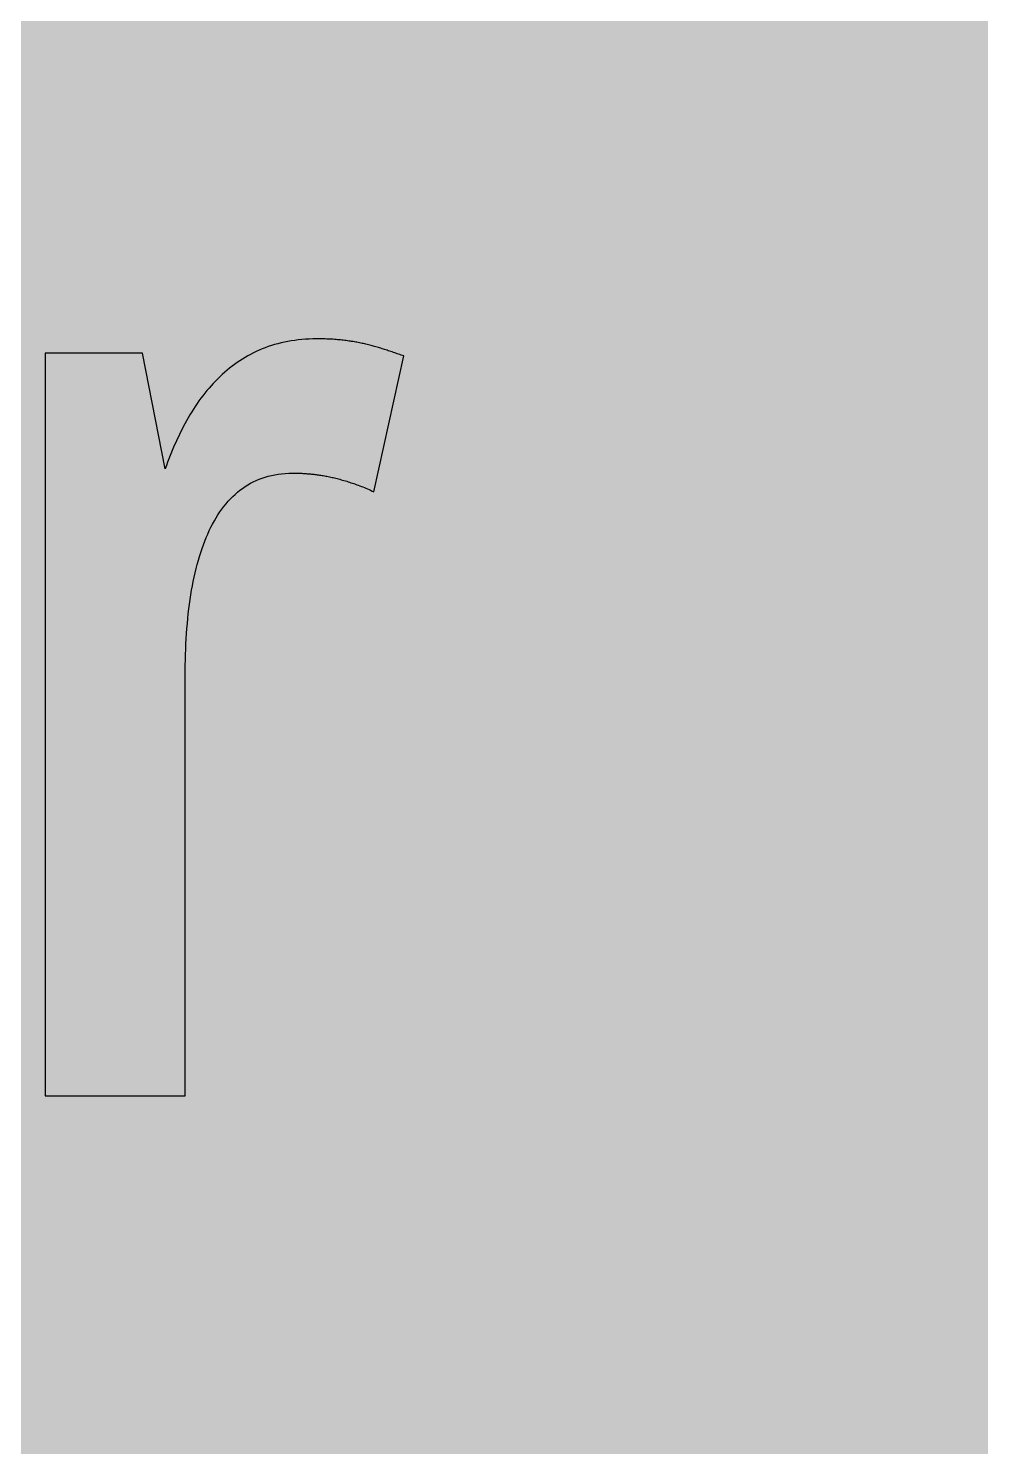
# Model space of a CAD drawing. Header units: millimetres. Extents: x 0 to 212, y 0 to 116.
# Drawn here: x 79.64 to 105.5, y 58.26 to 96.78 of the extents above; entities that cross this region are included whole.
import ezdxf

# ---------------------------------------------------------------- set-up
doc = ezdxf.new("R2010")
doc.units = ezdxf.units.MM

msp = doc.modelspace()

# ---------------------------------------------------------------- hatches: boundary and pattern name
for color, points in [(254, [(14.1633, 0.0536), (13.9878, 0.0533), (13.8125, 0.0559), (13.6373, 0.061), (13.462, 0.0686), (13.2893, 0.0787), (13.114, 0.0914), (12.9413, 0.1041), (12.7686, 0.1219), (12.5959, 0.1397), (12.4231, 0.16), (12.2504, 0.1829), (12.0777, 0.2057), (11.9075, 0.2337), (11.7373, 0.2616), (11.5672, 0.2921), (11.397, 0.3251), (11.2268, 0.3607), (11.0592, 0.3988), (10.8915, 0.4369), (10.7239, 0.4775), (10.5562, 0.5207), (10.3886, 0.5664), (10.2235, 0.6121), (10.0584, 0.6629), (9.8933, 0.7137), (9.7307, 0.7671), (9.5682, 0.8204), (9.4056, 0.8788), (9.2431, 0.9373), (9.083, 0.9982), (8.923, 1.0617), (8.763, 1.1252), (8.6055, 1.1938), (8.4455, 1.2624), (8.2906, 1.331), (8.1331, 1.4046), (7.9781, 1.4783), (7.8232, 1.5545), (7.6708, 1.6332), (7.5184, 1.7145), (7.366, 1.7958), (7.2161, 1.8796), (7.0663, 1.966), (6.919, 2.0523), (6.7716, 2.1438), (6.6243, 2.2352), (6.4795, 2.3266), (6.3348, 2.4232), (6.19, 2.5197), (6.0477, 2.6187), (5.908, 2.7178), (5.7683, 2.8194), (5.6286, 2.9235), (5.4915, 3.0302), (5.3543, 3.1369), (5.2197, 3.2461), (5.0851, 3.3579), (4.953, 3.4722), (4.8209, 3.5865), (4.6914, 3.7033), (4.5644, 3.8202), (4.4348, 3.9395), (4.3104, 4.0615), (4.1859, 4.1859), (4.0615, 4.3104), (3.9395, 4.4348), (3.8202, 4.5618), (3.7033, 4.6914), (3.5865, 4.8209), (3.4722, 4.953), (3.3579, 5.0851), (3.2487, 5.2197), (3.1369, 5.3543), (3.0302, 5.4915), (2.9235, 5.6286), (2.8194, 5.7683), (2.7178, 5.908), (2.6187, 6.0477), (2.5197, 6.19), (2.4232, 6.3348), (2.3266, 6.477), (2.2352, 6.6243), (2.1438, 6.7691), (2.0523, 6.919), (1.966, 7.0663), (1.8796, 7.2161), (1.7958, 7.366), (1.7145, 7.5184), (1.6332, 7.6708), (1.5545, 7.8232), (1.4783, 7.9781), (1.4046, 8.1331), (1.331, 8.2906), (1.2598, 8.4455), (1.1913, 8.603), (1.1252, 8.763), (1.0592, 8.923), (0.9982, 9.083), (0.9373, 9.2431), (0.8763, 9.4056), (0.8204, 9.5682), (0.7645, 9.7307), (0.7112, 9.8933), (0.6604, 10.0584), (0.6121, 10.2235), (0.5639, 10.3911), (0.5207, 10.5562), (0.4775, 10.7239), (0.4343, 10.8915), (0.3962, 11.0592), (0.3607, 11.2268), (0.3251, 11.397), (0.2921, 11.5672), (0.2616, 11.7373), (0.2311, 11.9075), (0.2057, 12.0802), (0.1803, 12.2504), (0.1575, 12.4231), (0.1372, 12.5959), (0.1194, 12.7686), (0.1041, 12.9413), (0.0889, 13.1166), (0.0787, 13.2893), (0.0686, 13.4645), (0.061, 13.6373), (0.0559, 13.8125), (0.0508, 13.9878), (0.0508, 14.163), (0.0522, 102.3592), (0.0508, 102.5322), (0.0559, 102.7074), (0.061, 102.8827), (0.0686, 103.058), (0.0787, 103.2307), (0.0889, 103.4059), (0.1041, 103.5787), (0.1194, 103.7514), (0.1372, 103.9241), (0.1575, 104.0968), (0.1803, 104.2695), (0.2057, 104.4423), (0.2311, 104.6124), (0.2616, 104.7826), (0.2921, 104.9528), (0.3251, 105.123), (0.3607, 105.2932), (0.3962, 105.4608), (0.4343, 105.6284), (0.4775, 105.7961), (0.5207, 105.9637), (0.5639, 106.1314), (0.6121, 106.2965), (0.6604, 106.4616), (0.7112, 106.6267), (0.7645, 106.7892), (0.8204, 106.9518), (0.8763, 107.1143), (0.9373, 107.2769), (0.9982, 107.4369), (1.0592, 107.5969), (1.1252, 107.757), (1.1913, 107.9144), (1.2598, 108.0745), (1.331, 108.2294), (1.4046, 108.3869), (1.4783, 108.5418), (1.5545, 108.6968), (1.6332, 108.8492), (1.7145, 109.0016), (1.7958, 109.154), (1.8796, 109.3038), (1.966, 109.4537), (2.0523, 109.601), (2.1438, 109.7483), (2.2352, 109.8956), (2.3266, 110.0404), (2.4232, 110.1852), (2.5197, 110.33), (2.6187, 110.4722), (2.7178, 110.6119), (2.8194, 110.7516), (2.9235, 110.8913), (3.0302, 111.0285), (3.1369, 111.1656), (3.2487, 111.3003), (3.3579, 111.4349), (3.4722, 111.567), (3.5865, 111.699), (3.7033, 111.8286), (3.8202, 111.9556), (3.9395, 112.0851), (4.0615, 112.2096), (4.1859, 112.334), (4.3104, 112.4585), (4.4348, 112.5804), (4.5644, 112.6998), (4.6914, 112.8166), (4.8209, 112.9335), (4.953, 113.0478), (5.0851, 113.1621), (5.2197, 113.2713), (5.3543, 113.3831), (5.4915, 113.4897), (5.6286, 113.5964), (5.7683, 113.7006), (5.908, 113.8022), (6.0477, 113.9012), (6.19, 114.0003), (6.3348, 114.0968), (6.4795, 114.1933), (6.6243, 114.2848), (6.7716, 114.3762), (6.919, 114.4676), (7.0663, 114.554), (7.2161, 114.6404), (7.366, 114.7242), (7.5184, 114.8055), (7.6708, 114.8867), (7.8232, 114.9655), (7.9781, 115.0417), (8.1331, 115.1153), (8.2906, 115.189), (8.4455, 115.2601), (8.6055, 115.3287), (8.763, 115.3947), (8.923, 115.4608), (9.083, 115.5217), (9.2431, 115.5827), (9.4056, 115.6437), (9.5682, 115.6995), (9.7307, 115.7554), (9.8933, 115.8088), (10.0584, 115.8596), (10.2235, 115.9078), (10.3886, 115.9561), (10.5562, 115.9993), (10.7239, 116.0424), (10.8915, 116.0856), (11.0592, 116.1237), (11.2268, 116.1593), (11.397, 116.1948), (11.5672, 116.2279), (11.7373, 116.2583), (11.9075, 116.2888), (12.0777, 116.3142), (12.2504, 116.3396), (12.4231, 116.3625), (12.5959, 116.3828), (12.7686, 116.4006), (12.9413, 116.4158), (13.114, 116.4311), (13.2893, 116.4412), (13.462, 116.4514), (13.6373, 116.459), (13.8125, 116.4641), (13.9878, 116.4692), (14.163, 116.4692), (197.6078, 116.4703), (197.7822, 116.4692), (197.9574, 116.4641), (198.1327, 116.459), (198.3054, 116.4514), (198.4807, 116.4412), (198.6534, 116.4311), (198.8287, 116.4158), (199.0014, 116.4006), (199.1741, 116.3828), (199.3468, 116.3625), (199.5195, 116.3396), (199.6897, 116.3142), (199.8624, 116.2888), (200.0326, 116.2583), (200.2028, 116.2279), (200.373, 116.1948), (200.5432, 116.1593), (200.7108, 116.1237), (200.8784, 116.0856), (201.0461, 116.0424), (201.2137, 115.9993), (201.3788, 115.9561), (201.5465, 115.9078), (201.7116, 115.8596), (201.8767, 115.8088), (202.0392, 115.7554), (202.2018, 115.6995), (202.3643, 115.6437), (202.5269, 115.5827), (202.6869, 115.5217), (202.8469, 115.4608), (203.007, 115.3947), (203.167, 115.3287), (203.3245, 115.2601), (203.4794, 115.189), (203.6369, 115.1153), (203.7918, 115.0417), (203.9468, 114.9655), (204.0992, 114.8867), (204.2516, 114.8055), (204.404, 114.7242), (204.5538, 114.6404), (204.7037, 114.554), (204.8535, 114.4676), (205.0009, 114.3762), (205.1456, 114.2848), (205.293, 114.1933), (205.4352, 114.0968), (205.58, 114.0003), (205.7222, 113.9012), (205.8619, 113.8022), (206.0016, 113.7006), (206.1413, 113.5964), (206.2785, 113.4897), (206.4156, 113.3831), (206.5503, 113.2713), (206.6849, 113.1621), (206.817, 113.0478), (206.949, 112.9335), (207.0786, 112.8166), (207.2081, 112.6998), (207.3351, 112.5804), (207.4596, 112.4585), (207.584, 112.334), (207.7085, 112.2096), (207.8304, 112.0851), (207.9498, 111.9556), (208.0666, 111.8286), (208.1835, 111.699), (208.2978, 111.567), (208.4121, 111.4349), (208.5238, 111.3003), (208.6331, 111.1656), (208.7397, 111.0285), (208.8464, 110.8913), (208.9506, 110.7516), (209.0522, 110.6119), (209.1512, 110.4722), (209.2503, 110.33), (209.3468, 110.1852), (209.4433, 110.0404), (209.5348, 109.8956), (209.6262, 109.7483), (209.7176, 109.601), (209.804, 109.4537), (209.8904, 109.3038), (209.9742, 109.154), (210.0555, 109.0016), (210.1367, 108.8492), (210.2155, 108.6968), (210.2917, 108.5418), (210.3653, 108.3869), (210.439, 108.2294), (210.5076, 108.0745), (210.5762, 107.9144), (210.6447, 107.757), (210.7082, 107.5969), (210.7717, 107.4369), (210.8327, 107.2769), (210.8911, 107.1143), (210.9495, 106.9518), (211.0029, 106.7892), (211.0562, 106.6267), (211.107, 106.4616), (211.1578, 106.2965), (211.2035, 106.1314), (211.2493, 105.9637), (211.2924, 105.7961), (211.3331, 105.6284), (211.3712, 105.4608), (211.4093, 105.2932), (211.4448, 105.123), (211.4779, 104.9528), (211.5083, 104.7826), (211.5363, 104.6124), (211.5642, 104.4423), (211.5871, 104.2695), (211.6099, 104.0968), (211.6303, 103.9241), (211.648, 103.7514), (211.6658, 103.5787), (211.6785, 103.4059), (211.6912, 103.2307), (211.7014, 103.058), (211.709, 102.8827), (211.7141, 102.7074), (211.7166, 102.5322), (211.7166, 102.3569), (211.7189, 14.1647), (211.7166, 13.9878), (211.7141, 13.8125), (211.709, 13.6373), (211.7014, 13.4645), (211.6912, 13.2893), (211.6785, 13.1166), (211.6658, 12.9413), (211.648, 12.7686), (211.6303, 12.5959), (211.6099, 12.4231), (211.5871, 12.2504), (211.5642, 12.0802), (211.5363, 11.9075), (211.5083, 11.7373), (211.4779, 11.5672), (211.4448, 11.397), (211.4093, 11.2268), (211.3712, 11.0592), (211.3331, 10.8915), (211.2924, 10.7239), (211.2493, 10.5562), (211.2035, 10.3911), (211.1578, 10.2235), (211.107, 10.0584), (211.0562, 9.8933), (211.0029, 9.7307), (210.9495, 9.5682), (210.8911, 9.4056), (210.8327, 9.2431), (210.7717, 9.083), (210.7082, 8.923), (210.6447, 8.763), (210.5762, 8.603), (210.5076, 8.4455), (210.439, 8.2906), (210.3653, 8.1331), (210.2917, 7.9781), (210.2155, 7.8232), (210.1367, 7.6708), (210.0555, 7.5184), (209.9742, 7.366), (209.8904, 7.2161), (209.804, 7.0663), (209.7176, 6.919), (209.6262, 6.7691), (209.5348, 6.6243), (209.4433, 6.477), (209.3468, 6.3348), (209.2503, 6.19), (209.1512, 6.0477), (209.0522, 5.908), (208.9506, 5.7683), (208.8464, 5.6286), (208.7397, 5.4915), (208.6331, 5.3543), (208.5238, 5.2197), (208.4121, 5.0851), (208.2978, 4.953), (208.1835, 4.8209), (208.0666, 4.6914), (207.9498, 4.5618), (207.8304, 4.4348), (207.7085, 4.3104), (207.584, 4.1859), (207.4596, 4.0615), (207.3351, 3.9395), (207.2081, 3.8202), (207.0786, 3.7033), (206.949, 3.5865), (206.817, 3.4722), (206.6849, 3.3579), (206.5503, 3.2461), (206.4156, 3.1369), (206.2785, 3.0302), (206.1413, 2.9235), (206.0016, 2.8194), (205.8619, 2.7178), (205.7222, 2.6187), (205.58, 2.5197), (205.4352, 2.4232), (205.293, 2.3266), (205.1456, 2.2352), (205.0009, 2.1438), (204.8535, 2.0523), (204.7037, 1.966), (204.5538, 1.8796), (204.404, 1.7958), (204.2516, 1.7145), (204.0992, 1.6332), (203.9468, 1.5545), (203.7918, 1.4783), (203.6369, 1.4046), (203.4794, 1.331), (203.3245, 1.2624), (203.167, 1.1938), (203.007, 1.1252), (202.8469, 1.0617), (202.6869, 0.9982), (202.5269, 0.9373), (202.3643, 0.8788), (202.2018, 0.8204), (202.0392, 0.7671), (201.8767, 0.7137), (201.7116, 0.6629), (201.5465, 0.6121), (201.3788, 0.5664), (201.2137, 0.5207), (201.0461, 0.4775), (200.8784, 0.4369), (200.7108, 0.3988), (200.5432, 0.3607), (200.373, 0.3251), (200.2028, 0.2921), (200.0326, 0.2616), (199.8624, 0.2337), (199.6897, 0.2057), (199.5195, 0.1829), (199.3468, 0.16), (199.1741, 0.1397), (199.0014, 0.1219), (198.8287, 0.1041), (198.6534, 0.0914), (198.4807, 0.0787), (198.3054, 0.0686), (198.1327, 0.061), (197.9574, 0.0559), (197.7822, 0.0533), (197.6069, 0.0533)]), (59, [(86.8137, 84.7051), (86.8401, 84.7039), (86.868, 84.7039), (86.8959, 84.7039), (86.9239, 84.7039), (86.9518, 84.7014), (86.9798, 84.7014), (87.0077, 84.7014), (87.0356, 84.6988), (87.0661, 84.6988), (87.0941, 84.6963), (87.122, 84.6963), (87.1525, 84.6938), (87.183, 84.6912), (87.2109, 84.6887), (87.2414, 84.6887), (87.2719, 84.6861), (87.3023, 84.6836), (87.3328, 84.6785), (87.3633, 84.676), (87.3963, 84.6734), (87.4268, 84.6684), (87.4573, 84.6658), (87.4903, 84.6607), (87.5233, 84.6557), (87.5538, 84.6531), (87.5868, 84.648), (87.6198, 84.643), (87.6529, 84.6379), (87.6859, 84.6303), (87.7189, 84.6252), (87.7519, 84.6176), (87.7875, 84.6125), (87.8205, 84.6049), (87.8561, 84.5972), (87.8916, 84.5896), (87.9246, 84.582), (87.9602, 84.5744), (87.9958, 84.5642), (88.0313, 84.5566), (88.0694, 84.5464), (88.105, 84.5363), (88.1405, 84.5261), (88.1786, 84.516), (88.2142, 84.5058), (88.2523, 84.4956), (88.2904, 84.4829), (88.3285, 84.4702), (88.3666, 84.4575), (88.4047, 84.4448), (88.4453, 84.4321), (88.4834, 84.4194), (88.5241, 84.4042), (88.5647, 84.389), (88.6028, 84.3763), (88.6435, 84.3585), (88.6866, 84.3432), (88.7273, 84.328), (88.7679, 84.3102), (88.8111, 84.2924), (88.8517, 84.2747), (88.8949, 84.2569), (88.9381, 84.2391), (88.9813, 84.2188), (89.0245, 84.1985), (89.8398, 87.8868), (89.8017, 87.8992), (89.7661, 87.9119), (89.7306, 87.9246), (89.695, 87.9348), (89.6595, 87.9475), (89.6239, 87.9602), (89.5909, 87.9729), (89.5553, 87.9831), (89.5223, 87.9958), (89.4867, 88.0085), (89.4537, 88.0186), (89.4182, 88.0288), (89.3851, 88.0415), (89.3496, 88.0516), (89.3166, 88.0618), (89.2835, 88.0745), (89.2505, 88.0847), (89.215, 88.0948), (89.1819, 88.105), (89.1489, 88.1151), (89.1159, 88.1253), (89.0829, 88.1329), (89.0473, 88.1431), (89.0143, 88.1532), (88.9813, 88.1609), (88.9483, 88.171), (88.9127, 88.1786), (88.8797, 88.1888), (88.8467, 88.1964), (88.8111, 88.204), (88.7781, 88.2142), (88.7425, 88.2218), (88.707, 88.2294), (88.6739, 88.2371), (88.6384, 88.2421), (88.6028, 88.2498), (88.5673, 88.2574), (88.5317, 88.2625), (88.4961, 88.2701), (88.4606, 88.2752), (88.4225, 88.2828), (88.3869, 88.2879), (88.3488, 88.2929), (88.3107, 88.298), (88.2726, 88.3031), (88.2345, 88.3082), (88.1964, 88.3133), (88.1583, 88.3158), (88.1177, 88.3209), (88.0796, 88.326), (88.0389, 88.3285), (87.9983, 88.331), (87.9577, 88.3336), (87.9145, 88.3387), (87.8738, 88.3412), (87.8307, 88.3412), (87.7875, 88.3437), (87.7443, 88.3463), (87.7011, 88.3488), (87.6554, 88.3488), (87.6097, 88.3488), (87.564, 88.3514), (87.5182, 88.3514), (87.47, 88.3514), (87.3684, 88.3488), (87.2668, 88.3463), (87.1677, 88.3412), (87.0687, 88.3336), (86.9721, 88.3234), (86.8756, 88.3107), (86.7816, 88.298), (86.6877, 88.2802), (86.5962, 88.2625), (86.5073, 88.2421), (86.4184, 88.2193), (86.3295, 88.1939), (86.2457, 88.1685), (86.1593, 88.1405), (86.0755, 88.1101), (85.9942, 88.077), (85.913, 88.044), (85.8342, 88.0085), (85.7555, 87.9704), (85.6793, 87.9297), (85.6031, 87.8891), (85.5269, 87.8459), (85.4558, 87.8027), (85.3821, 87.757), (85.311, 87.7087), (85.2424, 87.6579), (85.1738, 87.6071), (85.1052, 87.5538), (85.0392, 87.5005), (84.9757, 87.4446), (84.9097, 87.3862), (84.8487, 87.3277), (84.7852, 87.2668), (84.7242, 87.2058), (84.6658, 87.1423), (84.6074, 87.0788), (84.549, 87.0128), (84.4931, 86.9467), (84.4372, 86.8782), (84.3839, 86.807), (84.3305, 86.7359), (84.2772, 86.6648), (84.2264, 86.5911), (84.1756, 86.5175), (84.1273, 86.4413), (84.0791, 86.3651), (84.0308, 86.2863), (83.9851, 86.2076), (83.9394, 86.1263), (83.8937, 86.0476), (83.8505, 85.9638), (83.8073, 85.8825), (83.7667, 85.7987), (83.726, 85.7123), (83.6854, 85.6285), (83.6447, 85.5396), (83.6066, 85.4532), (83.5685, 85.3643), (83.533, 85.2754), (83.4949, 85.1865), (83.4593, 85.0951), (83.4263, 85.0062), (83.3933, 84.9122), (83.3603, 84.8208), (82.7387, 87.9655), (80.1, 87.9655), (80.1, 67.787), (83.9033, 67.787), (83.9033, 79.1954), (83.9038, 79.342), (83.9038, 79.4893), (83.9064, 79.6366), (83.9114, 79.7814), (83.9165, 79.9236), (83.9241, 80.0659), (83.9318, 80.2056), (83.9394, 80.3453), (83.9495, 80.4824), (83.9622, 80.6171), (83.9749, 80.7517), (83.9876, 80.8838), (84.0029, 81.0158), (84.0207, 81.1454), (84.0384, 81.2724), (84.0562, 81.3968), (84.0765, 81.5213), (84.0994, 81.6432), (84.1223, 81.7626), (84.1477, 81.882), (84.1731, 81.9988), (84.201, 82.1131), (84.2289, 82.2249), (84.2594, 82.3366), (84.2924, 82.4433), (84.3255, 82.55), (84.361, 82.6541), (84.3966, 82.7557), (84.4347, 82.8573), (84.4728, 82.9539), (84.5134, 83.0504), (84.5566, 83.1418), (84.5998, 83.2333), (84.6455, 83.3222), (84.6938, 83.406), (84.742, 83.4898), (84.7928, 83.5711), (84.8436, 83.6498), (84.897, 83.726), (84.9528, 83.7997), (85.0113, 83.8708), (85.0697, 83.9394), (85.1306, 84.0029), (85.1916, 84.0664), (85.2551, 84.1273), (85.3211, 84.1832), (85.3872, 84.2391), (85.4583, 84.2899), (85.5269, 84.3382), (85.6005, 84.3839), (85.6742, 84.4271), (85.7504, 84.4677), (85.8291, 84.5058), (85.9079, 84.5388), (85.9917, 84.5693), (86.0755, 84.5972), (86.1593, 84.6226), (86.2482, 84.643), (86.3371, 84.6607), (86.4286, 84.676), (86.52, 84.6887), (86.6165, 84.6963), (86.7131, 84.7014), (86.8121, 84.7039)])]:
    msp.add_hatch(color=color).paths.add_polyline_path(points)
h = msp.add_hatch(color=59)
edge = h.paths.add_edge_path()
edge.add_line((98.1837, 85.0935), (98.2777, 85.0925))
edge.add_line((98.2777, 85.0925), (98.3717, 85.09))
edge.add_line((98.3717, 85.09), (98.4656, 85.09))
edge.add_line((98.4656, 85.09), (98.5571, 85.0875))
edge.add_line((98.5571, 85.0875), (98.646, 85.0824))
edge.add_line((98.646, 85.0824), (98.7349, 85.0798))
edge.add_line((98.7349, 85.0798), (98.8212, 85.0748))
edge.add_line((98.8212, 85.0748), (98.9051, 85.0671))
edge.add_line((98.9051, 85.0671), (98.9889, 85.0621))
edge.add_line((98.9889, 85.0621), (99.0727, 85.0519))
edge.add_line((99.0727, 85.0519), (99.154, 85.0443))
edge.add_line((99.154, 85.0443), (99.2327, 85.0341))
edge.add_line((99.2327, 85.0341), (99.3115, 85.0214))
edge.add_line((99.3115, 85.0214), (99.3877, 85.0087))
edge.add_line((99.3877, 85.0087), (99.4613, 84.9935))
edge.add_line((99.4613, 84.9935), (99.535, 84.9782))
edge.add_line((99.535, 84.9782), (99.6061, 84.963))
edge.add_line((99.6061, 84.963), (99.6772, 84.9427))
edge.add_line((99.6772, 84.9427), (99.7458, 84.9224))
edge.add_line((99.7458, 84.9224), (99.8144, 84.902))
edge.add_line((99.8144, 84.902), (99.8804, 84.8792))
edge.add_line((99.8804, 84.8792), (99.9439, 84.8538))
edge.add_line((99.9439, 84.8538), (100.0074, 84.8284))
edge.add_line((100.0074, 84.8284), (100.0684, 84.8004))
edge.add_line((100.0684, 84.8004), (100.1268, 84.77))
edge.add_line((100.1268, 84.77), (100.1852, 84.7369))
edge.add_line((100.1852, 84.7369), (100.2436, 84.7039))
edge.add_line((100.2436, 84.7039), (100.2995, 84.6684))
edge.add_line((100.2995, 84.6684), (100.3529, 84.6303))
edge.add_line((100.3529, 84.6303), (100.4062, 84.5922))
edge.add_line((100.4062, 84.5922), (100.457, 84.549))
edge.add_line((100.457, 84.549), (100.5053, 84.5058))
edge.add_line((100.5053, 84.5058), (100.5535, 84.4601))
edge.add_line((100.5535, 84.4601), (100.5992, 84.4118))
edge.add_line((100.5992, 84.4118), (100.645, 84.361))
edge.add_line((100.645, 84.361), (100.6881, 84.3077))
edge.add_line((100.6881, 84.3077), (100.7288, 84.2518))
edge.add_line((100.7288, 84.2518), (100.7694, 84.1934))
edge.add_line((100.7694, 84.1934), (100.8075, 84.1324))
edge.add_line((100.8075, 84.1324), (100.8456, 84.0715))
edge.add_line((100.8456, 84.0715), (100.8812, 84.0054))
edge.add_line((100.8812, 84.0054), (100.9167, 83.9368))
edge.add_line((100.9167, 83.9368), (100.9498, 83.8657))
edge.add_line((100.9498, 83.8657), (100.9802, 83.7921))
edge.add_line((100.9802, 83.7921), (101.0107, 83.7159))
edge.add_line((101.0107, 83.7159), (101.0387, 83.6371))
edge.add_line((101.0387, 83.6371), (101.0641, 83.5558))
edge.add_line((101.0641, 83.5558), (101.0895, 83.472))
edge.add_line((101.0895, 83.472), (101.1149, 83.3831))
edge.add_line((101.1149, 83.3831), (101.1352, 83.2917))
edge.add_line((101.1352, 83.2917), (101.1555, 83.1977))
edge.add_line((101.1555, 83.1977), (101.1758, 83.1012))
edge.add_line((101.1758, 83.1012), (101.1936, 83.0021))
edge.add_line((101.1936, 83.0021), (101.2088, 82.898))
edge.add_line((101.2088, 82.898), (101.2241, 82.7913))
edge.add_line((101.2241, 82.7913), (101.2368, 82.6821))
edge.add_line((101.2368, 82.6821), (101.2495, 82.5678))
edge.add_line((101.2495, 82.5678), (101.2571, 82.4509))
edge.add_line((101.2571, 82.4509), (101.2673, 82.3316))
edge.add_line((101.2673, 82.3316), (101.2723, 82.2071))
edge.add_line((101.2723, 82.2071), (101.28, 82.0801))
edge.add_line((101.28, 82.0801), (101.2825, 81.9506))
edge.add_line((101.2825, 81.9506), (101.285, 81.8159))
edge.add_line((101.285, 81.8159), (101.285, 81.6762))
edge.add_line((101.285, 81.6762), (101.2871, 80.1656))
edge.add_line((101.2871, 80.1656), (99.2311, 80.1656))
edge.add_line((99.2311, 80.1656), (98.999, 80.1624))
edge.add_line((98.999, 80.1624), (98.773, 80.1599))
edge.add_line((98.773, 80.1599), (98.5495, 80.1522))
edge.add_line((98.5495, 80.1522), (98.3285, 80.1421))
edge.add_line((98.3285, 80.1421), (98.1151, 80.1294))
edge.add_line((98.1151, 80.1294), (97.9018, 80.1141))
edge.add_line((97.9018, 80.1141), (97.6935, 80.0964))
edge.add_line((97.6935, 80.0964), (97.4903, 80.0735))
edge.add_line((97.4903, 80.0735), (97.2896, 80.0506))
edge.add_line((97.2896, 80.0506), (97.094, 80.0227))
edge.add_line((97.094, 80.0227), (96.901, 79.9922))
edge.add_line((96.901, 79.9922), (96.713, 79.9592))
edge.add_line((96.713, 79.9592), (96.5276, 79.9236))
edge.add_line((96.5276, 79.9236), (96.3447, 79.883))
edge.add_line((96.3447, 79.883), (96.1695, 79.8424))
edge.add_line((96.1695, 79.8424), (95.9942, 79.7966))
edge.add_line((95.9942, 79.7966), (95.824, 79.7484))
edge.add_line((95.824, 79.7484), (95.6589, 79.6976))
edge.add_line((95.6589, 79.6976), (95.4964, 79.6442))
edge.add_line((95.4964, 79.6442), (95.3364, 79.5858))
edge.add_line((95.3364, 79.5858), (95.1814, 79.5249))
edge.add_line((95.1814, 79.5249), (95.0316, 79.4614))
edge.add_line((95.0316, 79.4614), (94.8817, 79.3953))
edge.add_line((94.8817, 79.3953), (94.7395, 79.3242))
edge.add_line((94.7395, 79.3242), (94.5998, 79.2531))
edge.add_line((94.5998, 79.2531), (94.4626, 79.1769))
edge.add_line((94.4626, 79.1769), (94.3305, 79.0956))
edge.add_line((94.3305, 79.0956), (94.201, 79.0143))
edge.add_line((94.201, 79.0143), (94.074, 78.928))
edge.add_line((94.074, 78.928), (93.9521, 78.8391))
edge.add_line((93.9521, 78.8391), (93.8352, 78.7476))
edge.add_line((93.8352, 78.7476), (93.7209, 78.6511))
edge.add_line((93.7209, 78.6511), (93.6092, 78.552))
edge.add_line((93.6092, 78.552), (93.5025, 78.4504))
edge.add_line((93.5025, 78.4504), (93.3983, 78.3438))
edge.add_line((93.3983, 78.3438), (93.2967, 78.2345))
edge.add_line((93.2967, 78.2345), (93.2002, 78.1228))
edge.add_line((93.2002, 78.1228), (93.1088, 78.0059))
edge.add_line((93.1088, 78.0059), (93.0199, 77.8866))
edge.add_line((93.0199, 77.8866), (92.9335, 77.7646))
edge.add_line((92.9335, 77.7646), (92.8522, 77.6402))
edge.add_line((92.8522, 77.6402), (92.7735, 77.5106))
edge.add_line((92.7735, 77.5106), (92.6973, 77.376))
edge.add_line((92.6973, 77.376), (92.6262, 77.2414))
edge.add_line((92.6262, 77.2414), (92.5576, 77.1017))
edge.add_line((92.5576, 77.1017), (92.4941, 76.9569))
edge.add_line((92.4941, 76.9569), (92.4331, 76.8121))
edge.add_line((92.4331, 76.8121), (92.3747, 76.6597))
edge.add_line((92.3747, 76.6597), (92.3214, 76.5073))
edge.add_line((92.3214, 76.5073), (92.2731, 76.3499))
edge.add_line((92.2731, 76.3499), (92.2249, 76.1873))
edge.add_line((92.2249, 76.1873), (92.1817, 76.0222))
edge.add_line((92.1817, 76.0222), (92.1436, 75.8546))
edge.add_line((92.1436, 75.8546), (92.1055, 75.6844))
edge.add_line((92.1055, 75.6844), (92.0725, 75.5066))
edge.add_line((92.0725, 75.5066), (92.0445, 75.3288))
edge.add_line((92.0445, 75.3288), (92.0191, 75.1459))
edge.add_line((92.0191, 75.1459), (91.9963, 74.9579))
edge.add_line((91.9963, 74.9579), (91.9759, 74.7674))
edge.add_line((91.9759, 74.7674), (91.9607, 74.5744))
edge.add_line((91.9607, 74.5744), (91.9505, 74.3763))
edge.add_line((91.9505, 74.3763), (91.9404, 74.1756))
edge.add_line((91.9404, 74.1756), (91.9353, 73.9699))
edge.add_line((91.9353, 73.9699), (91.9353, 73.7616))
edge.add_line((91.9353, 73.7616), (91.9353, 73.5381))
edge.add_line((91.9353, 73.5381), (91.9404, 73.3196))
edge.add_line((91.9404, 73.3196), (91.9505, 73.1063))
edge.add_line((91.9505, 73.1063), (91.9607, 72.8955))
edge.add_line((91.9607, 72.8955), (91.9759, 72.6923))
edge.add_line((91.9759, 72.6923), (91.9937, 72.4916))
edge.add_line((91.9937, 72.4916), (92.0166, 72.296))
edge.add_line((92.0166, 72.296), (92.0394, 72.1055))
edge.add_line((92.0394, 72.1055), (92.0674, 71.9201))
edge.add_line((92.0674, 71.9201), (92.1004, 71.7372))
edge.add_line((92.1004, 71.7372), (92.1334, 71.5594))
edge.add_line((92.1334, 71.5594), (92.169, 71.3867))
edge.add_line((92.169, 71.3867), (92.2096, 71.2165))
edge.add_line((92.2096, 71.2165), (92.2528, 71.054))
edge.add_line((92.2528, 71.054), (92.2985, 70.8914))
edge.add_line((92.2985, 70.8914), (92.3468, 70.7365))
edge.add_line((92.3468, 70.7365), (92.4001, 70.5841))
edge.add_line((92.4001, 70.5841), (92.4535, 70.4367))
edge.add_line((92.4535, 70.4367), (92.5093, 70.292))
edge.add_line((92.5093, 70.292), (92.5703, 70.1523))
edge.add_line((92.5703, 70.1523), (92.6338, 70.0176))
edge.add_line((92.6338, 70.0176), (92.6973, 69.8856))
edge.add_line((92.6973, 69.8856), (92.7659, 69.756))
edge.add_line((92.7659, 69.756), (92.837, 69.6316))
edge.add_line((92.837, 69.6316), (92.9107, 69.5122))
edge.add_line((92.9107, 69.5122), (92.9869, 69.3953))
edge.add_line((92.9869, 69.3953), (93.0631, 69.2836))
edge.add_line((93.0631, 69.2836), (93.1443, 69.1744))
edge.add_line((93.1443, 69.1744), (93.2282, 69.0677))
edge.add_line((93.2282, 69.0677), (93.3145, 68.9661))
edge.add_line((93.3145, 68.9661), (93.4009, 68.8696))
edge.add_line((93.4009, 68.8696), (93.4923, 68.773))
edge.add_line((93.4923, 68.773), (93.5838, 68.6841))
edge.add_line((93.5838, 68.6841), (93.6777, 68.5952))
edge.add_line((93.6777, 68.5952), (93.7768, 68.5114))
edge.add_line((93.7768, 68.5114), (93.8759, 68.4301))
edge.add_line((93.8759, 68.4301), (93.9775, 68.3539))
edge.add_line((93.9775, 68.3539), (94.0791, 68.2803))
edge.add_line((94.0791, 68.2803), (94.1857, 68.2092))
edge.add_line((94.1857, 68.2092), (94.2924, 68.1406))
edge.add_line((94.2924, 68.1406), (94.4042, 68.0771))
edge.add_line((94.4042, 68.0771), (94.5159, 68.0161))
edge.add_line((94.5159, 68.0161), (94.6277, 67.9577))
edge.add_line((94.6277, 67.9577), (94.7445, 67.9044))
edge.add_line((94.7445, 67.9044), (94.8614, 67.851))
edge.add_line((94.8614, 67.851), (94.9808, 67.8028))
edge.add_line((94.9808, 67.8028), (95.1027, 67.757))
edge.add_line((95.1027, 67.757), (95.2246, 67.7139))
edge.add_line((95.2246, 67.7139), (95.3491, 67.6758))
edge.add_line((95.3491, 67.6758), (95.4761, 67.6377))
edge.add_line((95.4761, 67.6377), (95.6031, 67.6021))
edge.add_line((95.6031, 67.6021), (95.7326, 67.5716))
edge.add_line((95.7326, 67.5716), (95.8647, 67.5437))
edge.add_line((95.8647, 67.5437), (95.9968, 67.5183))
edge.add_line((95.9968, 67.5183), (96.1314, 67.4929))
edge.add_line((96.1314, 67.4929), (96.2685, 67.4726))
edge.add_line((96.2685, 67.4726), (96.4057, 67.4548))
edge.add_line((96.4057, 67.4548), (96.5454, 67.4395))
edge.add_line((96.5454, 67.4395), (96.6851, 67.4268))
edge.add_line((96.6851, 67.4268), (96.8248, 67.4167))
edge.add_line((96.8248, 67.4167), (96.9696, 67.4065))
edge.add_line((96.9696, 67.4065), (97.1144, 67.4014))
edge.add_line((97.1144, 67.4014), (97.2591, 67.3989))
edge.add_line((97.2591, 67.3989), (97.4065, 67.3964))
edge.add_line((97.4065, 67.3964), (97.5157, 67.3989))
edge.add_line((97.5157, 67.3989), (97.6249, 67.4014))
edge.add_line((97.6249, 67.4014), (97.7316, 67.404))
edge.add_line((97.7316, 67.404), (97.8357, 67.4116))
edge.add_line((97.8357, 67.4116), (97.9399, 67.4192))
edge.add_line((97.9399, 67.4192), (98.044, 67.4268))
edge.add_line((98.044, 67.4268), (98.1431, 67.4395))
edge.add_line((98.1431, 67.4395), (98.2421, 67.4522))
edge.add_line((98.2421, 67.4522), (98.3412, 67.4649))
edge.add_line((98.3412, 67.4649), (98.4377, 67.4827))
edge.add_line((98.4377, 67.4827), (98.5317, 67.498))
edge.add_line((98.5317, 67.498), (98.6257, 67.5183))
edge.add_line((98.6257, 67.5183), (98.7171, 67.5386))
edge.add_line((98.7171, 67.5386), (98.8085, 67.5589))
edge.add_line((98.8085, 67.5589), (98.8974, 67.5843))
edge.add_line((98.8974, 67.5843), (98.9863, 67.6072))
edge.add_line((98.9863, 67.6072), (99.0727, 67.6351))
edge.add_line((99.0727, 67.6351), (99.1565, 67.6605))
edge.add_line((99.1565, 67.6605), (99.2403, 67.691))
edge.add_line((99.2403, 67.691), (99.3242, 67.7215))
edge.add_line((99.3242, 67.7215), (99.4029, 67.752))
edge.add_line((99.4029, 67.752), (99.4842, 67.785))
edge.add_line((99.4842, 67.785), (99.5629, 67.8205))
edge.add_line((99.5629, 67.8205), (99.6391, 67.8561))
edge.add_line((99.6391, 67.8561), (99.7153, 67.8917))
edge.add_line((99.7153, 67.8917), (99.789, 67.9298))
edge.add_line((99.789, 67.9298), (99.8626, 67.9704))
edge.add_line((99.8626, 67.9704), (99.9338, 68.0085))
edge.add_line((99.9338, 68.0085), (100.0049, 68.0517))
edge.add_line((100.0049, 68.0517), (100.0735, 68.0949))
edge.add_line((100.0735, 68.0949), (100.142, 68.138))
edge.add_line((100.142, 68.138), (100.2106, 68.1838))
edge.add_line((100.2106, 68.1838), (100.2767, 68.2295))
edge.add_line((100.2767, 68.2295), (100.3402, 68.2752))
edge.add_line((100.3402, 68.2752), (100.4037, 68.3235))
edge.add_line((100.4037, 68.3235), (100.4646, 68.3743))
edge.add_line((100.4646, 68.3743), (100.5281, 68.4225))
edge.add_line((100.5281, 68.4225), (100.5865, 68.4733))
edge.add_line((100.5865, 68.4733), (100.645, 68.5267))
edge.add_line((100.645, 68.5267), (100.7034, 68.58))
edge.add_line((100.7034, 68.58), (100.7593, 68.6333))
edge.add_line((100.7593, 68.6333), (100.8151, 68.6867))
edge.add_line((100.8151, 68.6867), (100.871, 68.7426))
edge.add_line((100.871, 68.7426), (100.9244, 68.801))
edge.add_line((100.9244, 68.801), (100.9777, 68.8569))
edge.add_line((100.9777, 68.8569), (101.0285, 68.9153))
edge.add_line((101.0285, 68.9153), (101.0793, 68.9737))
edge.add_line((101.0793, 68.9737), (101.1276, 69.0347))
edge.add_line((101.1276, 69.0347), (101.1758, 69.0956))
edge.add_line((101.1758, 69.0956), (101.2241, 69.1566))
edge.add_line((101.2241, 69.1566), (101.2698, 69.2175))
edge.add_line((101.2698, 69.2175), (101.3155, 69.281))
edge.add_line((101.3155, 69.281), (101.3587, 69.342))
edge.add_line((101.3587, 69.342), (101.4044, 69.4055))
edge.add_line((101.4044, 69.4055), (101.4451, 69.4715))
edge.add_line((101.4451, 69.4715), (101.4882, 69.535))
edge.add_line((101.4882, 69.535), (101.5289, 69.6011))
edge.add_line((101.5289, 69.6011), (101.5695, 69.6671))
edge.add_line((101.5695, 69.6671), (101.6076, 69.7332))
edge.add_line((101.6076, 69.7332), (101.6457, 69.8017))
edge.add_line((101.6457, 69.8017), (101.6838, 69.8678))
edge.add_line((101.6838, 69.8678), (101.7194, 69.9364))
edge.add_line((101.7194, 69.9364), (101.7549, 70.0049))
edge.add_line((101.7549, 70.0049), (101.7905, 70.0735))
edge.add_line((101.7905, 70.0735), (102.4516, 67.787))
edge.add_line((102.4516, 67.787), (105.0519, 67.787))
edge.add_line((105.0519, 67.787), (105.0519, 81.9118))
edge.add_line((105.0519, 81.9118), (105.0493, 82.1131))
edge.add_line((105.0493, 82.1131), (105.0468, 82.3138))
edge.add_line((105.0468, 82.3138), (105.0392, 82.5119))
edge.add_line((105.0392, 82.5119), (105.0315, 82.7049))
edge.add_line((105.0315, 82.7049), (105.0188, 82.8954))
edge.add_line((105.0188, 82.8954), (105.0061, 83.0834))
edge.add_line((105.0061, 83.0834), (104.9884, 83.2663))
edge.add_line((104.9884, 83.2663), (104.9706, 83.4466))
edge.add_line((104.9706, 83.4466), (104.9477, 83.6219))
edge.add_line((104.9477, 83.6219), (104.9223, 83.7971))
edge.add_line((104.9223, 83.7971), (104.8944, 83.9673))
edge.add_line((104.8944, 83.9673), (104.8639, 84.1324))
edge.add_line((104.8639, 84.1324), (104.8309, 84.2975))
edge.add_line((104.8309, 84.2975), (104.7953, 84.4575))
edge.add_line((104.7953, 84.4575), (104.7572, 84.6125))
edge.add_line((104.7572, 84.6125), (104.714, 84.7674))
edge.add_line((104.714, 84.7674), (104.6709, 84.9173))
edge.add_line((104.6709, 84.9173), (104.6226, 85.0646))
edge.add_line((104.6226, 85.0646), (104.5718, 85.2068))
edge.add_line((104.5718, 85.2068), (104.5159, 85.3465))
edge.add_line((104.5159, 85.3465), (104.46, 85.4837))
edge.add_line((104.46, 85.4837), (104.3991, 85.6183))
edge.add_line((104.3991, 85.6183), (104.3356, 85.7479))
edge.add_line((104.3356, 85.7479), (104.2695, 85.8749))
edge.add_line((104.2695, 85.8749), (104.1984, 85.9993))
edge.add_line((104.1984, 85.9993), (104.1248, 86.1187))
edge.add_line((104.1248, 86.1187), (104.0486, 86.2381))
edge.add_line((104.0486, 86.2381), (103.9698, 86.3498))
edge.add_line((103.9698, 86.3498), (103.886, 86.4616))
edge.add_line((103.886, 86.4616), (103.7996, 86.5708))
edge.add_line((103.7996, 86.5708), (103.7082, 86.675))
edge.add_line((103.7082, 86.675), (103.6142, 86.774))
edge.add_line((103.6142, 86.774), (103.5177, 86.8731))
edge.add_line((103.5177, 86.8731), (103.4161, 86.9671))
edge.add_line((103.4161, 86.9671), (103.312, 87.0585))
edge.add_line((103.312, 87.0585), (103.2053, 87.1474))
edge.add_line((103.2053, 87.1474), (103.0935, 87.2338))
edge.add_line((103.0935, 87.2338), (102.9767, 87.315))
edge.add_line((102.9767, 87.315), (102.8573, 87.3938))
edge.add_line((102.8573, 87.3938), (102.7354, 87.47))
edge.add_line((102.7354, 87.47), (102.6084, 87.5411))
edge.add_line((102.6084, 87.5411), (102.4788, 87.6122))
edge.add_line((102.4788, 87.6122), (102.3442, 87.6783))
edge.add_line((102.3442, 87.6783), (102.2045, 87.7418))
edge.add_line((102.2045, 87.7418), (102.0623, 87.8002))
edge.add_line((102.0623, 87.8002), (101.9175, 87.8561))
edge.add_line((101.9175, 87.8561), (101.7676, 87.9119))
edge.add_line((101.7676, 87.9119), (101.6127, 87.9602))
edge.add_line((101.6127, 87.9602), (101.4552, 88.0085))
edge.add_line((101.4552, 88.0085), (101.2927, 88.0542))
edge.add_line((101.2927, 88.0542), (101.125, 88.0948))
edge.add_line((101.125, 88.0948), (100.9548, 88.1329))
edge.add_line((100.9548, 88.1329), (100.7796, 88.1685))
edge.add_line((100.7796, 88.1685), (100.6018, 88.199))
edge.add_line((100.6018, 88.199), (100.4164, 88.2294))
edge.add_line((100.4164, 88.2294), (100.2309, 88.2548))
edge.add_line((100.2309, 88.2548), (100.0379, 88.2777))
edge.add_line((100.0379, 88.2777), (99.8423, 88.298))
edge.add_line((99.8423, 88.298), (99.6417, 88.3133))
edge.add_line((99.6417, 88.3133), (99.4359, 88.326))
edge.add_line((99.4359, 88.326), (99.2251, 88.3387))
edge.add_line((99.2251, 88.3387), (99.0117, 88.3463))
edge.add_line((99.0117, 88.3463), (98.7933, 88.3488))
edge.add_line((98.7933, 88.3488), (98.5698, 88.3514))
edge.add_line((98.5698, 88.3514), (98.4758, 88.3514))
edge.add_line((98.4758, 88.3514), (98.3793, 88.3488))
edge.add_line((98.3793, 88.3488), (98.2853, 88.3488))
edge.add_line((98.2853, 88.3488), (98.1888, 88.3437))
edge.add_line((98.1888, 88.3437), (98.0923, 88.3412))
edge.add_line((98.0923, 88.3412), (97.9957, 88.3361))
edge.add_line((97.9957, 88.3361), (97.8992, 88.3336))
edge.add_line((97.8992, 88.3336), (97.8027, 88.326))
edge.add_line((97.8027, 88.326), (97.7062, 88.3209))
edge.add_line((97.7062, 88.3209), (97.6071, 88.3133))
edge.add_line((97.6071, 88.3133), (97.5106, 88.3056))
edge.add_line((97.5106, 88.3056), (97.4141, 88.298))
edge.add_line((97.4141, 88.298), (97.315, 88.2879))
edge.add_line((97.315, 88.2879), (97.2185, 88.2777))
edge.add_line((97.2185, 88.2777), (97.1194, 88.2675))
edge.add_line((97.1194, 88.2675), (97.0229, 88.2574))
edge.add_line((97.0229, 88.2574), (96.9239, 88.2447))
edge.add_line((96.9239, 88.2447), (96.8273, 88.232))
edge.add_line((96.8273, 88.232), (96.7308, 88.2193))
edge.add_line((96.7308, 88.2193), (96.6318, 88.2066))
edge.add_line((96.6318, 88.2066), (96.5352, 88.1913))
edge.add_line((96.5352, 88.1913), (96.4362, 88.1786))
edge.add_line((96.4362, 88.1786), (96.3397, 88.1634))
edge.add_line((96.3397, 88.1634), (96.2431, 88.1456))
edge.add_line((96.2431, 88.1456), (96.1466, 88.1304))
edge.add_line((96.1466, 88.1304), (96.0501, 88.1126))
edge.add_line((96.0501, 88.1126), (95.9536, 88.0974))
edge.add_line((95.9536, 88.0974), (95.8571, 88.0796))
edge.add_line((95.8571, 88.0796), (95.7605, 88.0593))
edge.add_line((95.7605, 88.0593), (95.6666, 88.0415))
edge.add_line((95.6666, 88.0415), (95.57, 88.0212))
edge.add_line((95.57, 88.0212), (95.4761, 88.0034))
edge.add_line((95.4761, 88.0034), (95.3821, 87.9831))
edge.add_line((95.3821, 87.9831), (95.2881, 87.9602))
edge.add_line((95.2881, 87.9602), (95.1941, 87.9399))
edge.add_line((95.1941, 87.9399), (95.1001, 87.9196))
edge.add_line((95.1001, 87.9196), (95.0087, 87.8967))
edge.add_line((95.0087, 87.8967), (94.9173, 87.8738))
edge.add_line((94.9173, 87.8738), (94.8258, 87.851))
edge.add_line((94.8258, 87.851), (94.7344, 87.8281))
edge.add_line((94.7344, 87.8281), (94.6429, 87.8053))
edge.add_line((94.6429, 87.8053), (94.554, 87.7824))
edge.add_line((94.554, 87.7824), (94.4651, 87.757))
edge.add_line((94.4651, 87.757), (94.3762, 87.7316))
edge.add_line((94.3762, 87.7316), (94.2899, 87.7087))
edge.add_line((94.2899, 87.7087), (94.201, 87.6833))
edge.add_line((94.201, 87.6833), (94.1172, 87.6579))
edge.add_line((94.1172, 87.6579), (94.0308, 87.6325))
edge.add_line((94.0308, 87.6325), (93.947, 87.6046))
edge.add_line((93.947, 87.6046), (93.8632, 87.5792))
edge.add_line((93.8632, 87.5792), (93.7793, 87.5538))
edge.add_line((93.7793, 87.5538), (93.6981, 87.5259))
edge.add_line((93.6981, 87.5259), (93.6168, 87.4979))
edge.add_line((93.6168, 87.4979), (93.5355, 87.4725))
edge.add_line((93.5355, 87.4725), (93.4568, 87.4446))
edge.add_line((93.4568, 87.4446), (93.378, 87.4166))
edge.add_line((93.378, 87.4166), (93.2993, 87.3887))
edge.add_line((93.2993, 87.3887), (93.2231, 87.3608))
edge.add_line((93.2231, 87.3608), (93.1494, 87.3328))
edge.add_line((93.1494, 87.3328), (93.0758, 87.3049))
edge.add_line((93.0758, 87.3049), (93.0021, 87.2744))
edge.add_line((93.0021, 87.2744), (92.9284, 87.2465))
edge.add_line((92.9284, 87.2465), (92.8573, 87.2185))
edge.add_line((92.8573, 87.2185), (92.7887, 87.188))
edge.add_line((92.7887, 87.188), (93.7602, 84.2405))
edge.add_line((93.7602, 84.2405), (93.8403, 84.267))
edge.add_line((93.8403, 84.267), (93.9216, 84.295))
edge.add_line((93.9216, 84.295), (94.0029, 84.3229))
edge.add_line((94.0029, 84.3229), (94.0841, 84.3509))
edge.add_line((94.0841, 84.3509), (94.1654, 84.3788))
edge.add_line((94.1654, 84.3788), (94.2467, 84.4042))
edge.add_line((94.2467, 84.4042), (94.3254, 84.4296))
edge.add_line((94.3254, 84.4296), (94.4067, 84.455))
edge.add_line((94.4067, 84.455), (94.4855, 84.4779))
edge.add_line((94.4855, 84.4779), (94.5642, 84.5033))
edge.add_line((94.5642, 84.5033), (94.6429, 84.5261))
edge.add_line((94.6429, 84.5261), (94.7217, 84.549))
edge.add_line((94.7217, 84.549), (94.8004, 84.5693))
edge.add_line((94.8004, 84.5693), (94.8792, 84.5922))
edge.add_line((94.8792, 84.5922), (94.9554, 84.6125))
edge.add_line((94.9554, 84.6125), (95.0341, 84.6353))
edge.add_line((95.0341, 84.6353), (95.1103, 84.6531))
edge.add_line((95.1103, 84.6531), (95.1865, 84.6734))
edge.add_line((95.1865, 84.6734), (95.2627, 84.6938))
edge.add_line((95.2627, 84.6938), (95.3389, 84.7115))
edge.add_line((95.3389, 84.7115), (95.4151, 84.7293))
edge.add_line((95.4151, 84.7293), (95.4913, 84.7471))
edge.add_line((95.4913, 84.7471), (95.565, 84.7649))
edge.add_line((95.565, 84.7649), (95.6386, 84.7827))
edge.add_line((95.6386, 84.7827), (95.7123, 84.7979))
edge.add_line((95.7123, 84.7979), (95.7859, 84.8131))
edge.add_line((95.7859, 84.8131), (95.8596, 84.8284))
edge.add_line((95.8596, 84.8284), (95.9333, 84.8436))
edge.add_line((95.9333, 84.8436), (96.0044, 84.8589))
edge.add_line((96.0044, 84.8589), (96.0755, 84.8716))
edge.add_line((96.0755, 84.8716), (96.1466, 84.8843))
edge.add_line((96.1466, 84.8843), (96.2177, 84.8995))
edge.add_line((96.2177, 84.8995), (96.2889, 84.9097))
edge.add_line((96.2889, 84.9097), (96.3574, 84.9224))
edge.add_line((96.3574, 84.9224), (96.426, 84.9351))
edge.add_line((96.426, 84.9351), (96.4946, 84.9452))
edge.add_line((96.4946, 84.9452), (96.5632, 84.9554))
edge.add_line((96.5632, 84.9554), (96.6318, 84.9655))
edge.add_line((96.6318, 84.9655), (96.6978, 84.9757))
edge.add_line((96.6978, 84.9757), (96.7664, 84.9859))
edge.add_line((96.7664, 84.9859), (96.8324, 84.996))
edge.add_line((96.8324, 84.996), (96.8959, 85.0036))
edge.add_line((96.8959, 85.0036), (96.962, 85.0113))
edge.add_line((96.962, 85.0113), (97.0255, 85.0189))
edge.add_line((97.0255, 85.0189), (97.0915, 85.0265))
edge.add_line((97.0915, 85.0265), (97.1525, 85.0341))
edge.add_line((97.1525, 85.0341), (97.216, 85.0392))
edge.add_line((97.216, 85.0392), (97.2769, 85.0468))
edge.add_line((97.2769, 85.0468), (97.3404, 85.0519))
edge.add_line((97.3404, 85.0519), (97.4014, 85.057))
edge.add_line((97.4014, 85.057), (97.4598, 85.0621))
edge.add_line((97.4598, 85.0621), (97.5208, 85.0671))
edge.add_line((97.5208, 85.0671), (97.5792, 85.0697))
edge.add_line((97.5792, 85.0697), (97.6376, 85.0748))
edge.add_line((97.6376, 85.0748), (97.696, 85.0773))
edge.add_line((97.696, 85.0773), (97.7519, 85.0798))
edge.add_line((97.7519, 85.0798), (97.8078, 85.0849))
edge.add_line((97.8078, 85.0849), (97.8637, 85.0849))
edge.add_line((97.8637, 85.0849), (97.9195, 85.0875))
edge.add_line((97.9195, 85.0875), (97.9729, 85.09))
edge.add_line((97.9729, 85.09), (98.0262, 85.09))
edge.add_line((98.0262, 85.09), (98.0796, 85.0925))
edge.add_line((98.0796, 85.0925), (98.1304, 85.0925))
edge.add_line((98.1304, 85.0925), (98.1837, 85.0925))
h.paths.add_polyline_path([(101.2871, 74.3835), (101.285, 74.3077), (101.2825, 74.234), (101.28, 74.1604), (101.2749, 74.0842), (101.2698, 74.0054), (101.2622, 73.9292), (101.2546, 73.8505), (101.2444, 73.7718), (101.2342, 73.693), (101.2215, 73.6117), (101.2063, 73.5305), (101.1911, 73.4517), (101.1758, 73.3704), (101.1555, 73.2892), (101.1377, 73.2079), (101.1149, 73.1266), (101.092, 73.0453), (101.0691, 72.964), (101.0437, 72.8828), (101.0158, 72.804), (100.9879, 72.7227), (100.9574, 72.6415), (100.9244, 72.5627), (100.8913, 72.484), (100.8558, 72.4052), (100.8202, 72.329), (100.7796, 72.2503), (100.7415, 72.1741), (100.6983, 72.0979), (100.6551, 72.0242), (100.6094, 71.9506), (100.5637, 71.8795), (100.5154, 71.8083), (100.4646, 71.7372), (100.4113, 71.6686), (100.3579, 71.6001), (100.3021, 71.534), (100.2462, 71.4705), (100.1852, 71.407), (100.1243, 71.3461), (100.0608, 71.2876), (99.9973, 71.2292), (99.9312, 71.1733), (99.8601, 71.1175), (99.7915, 71.0667), (99.7179, 71.0159), (99.6442, 70.9676), (99.568, 70.9219), (99.4893, 70.8787), (99.408, 70.8381), (99.3267, 70.7974), (99.2429, 70.7619), (99.154, 70.7288), (99.0676, 70.6958), (98.9762, 70.6679), (98.8822, 70.6425), (98.7882, 70.6196), (98.6917, 70.5968), (98.5926, 70.5815), (98.491, 70.5663), (98.3894, 70.5561), (98.2828, 70.546), (98.1761, 70.5409), (98.0643, 70.5409), (97.9881, 70.5409), (97.9119, 70.5434), (97.8383, 70.5485), (97.7646, 70.5536), (97.6935, 70.5612), (97.6249, 70.5714), (97.5563, 70.5815), (97.4903, 70.5942), (97.4242, 70.6095), (97.3607, 70.6247), (97.2998, 70.6425), (97.2388, 70.6628), (97.1779, 70.6831), (97.122, 70.706), (97.0636, 70.7314), (97.0102, 70.7568), (96.9569, 70.7847), (96.9035, 70.8152), (96.8527, 70.8482), (96.8045, 70.8812), (96.7562, 70.9143), (96.7105, 70.9524), (96.6648, 70.9905), (96.6191, 71.0286), (96.5784, 71.0717), (96.5352, 71.1149), (96.4946, 71.1581), (96.4565, 71.2064), (96.4184, 71.2546), (96.3828, 71.3029), (96.3473, 71.3562), (96.3143, 71.4096), (96.2812, 71.4629), (96.2508, 71.5213), (96.2203, 71.5772), (96.1923, 71.6382), (96.1644, 71.6991), (96.1365, 71.7626), (96.1111, 71.8287), (96.0882, 71.8947), (96.0628, 71.9633), (96.0425, 72.0344), (96.0196, 72.1055), (96.0018, 72.1792), (95.9815, 72.2528), (95.9637, 72.329), (95.9485, 72.4078), (95.9307, 72.4891), (95.918, 72.5703), (95.9028, 72.6542), (95.8901, 72.738), (95.8799, 72.8243), (95.8698, 72.9132), (95.8596, 73.0021), (95.852, 73.0936), (95.8444, 73.1876), (95.8367, 73.2841), (95.8317, 73.3806), (95.8266, 73.4771), (95.8215, 73.5787), (95.819, 73.6803), (95.8164, 73.7819), (95.8164, 73.8861), (95.8139, 73.9927), (95.8164, 74.1045), (95.8164, 74.2163), (95.8215, 74.3229), (95.8266, 74.4296), (95.8317, 74.5338), (95.8393, 74.6354), (95.8494, 74.737), (95.8596, 74.8335), (95.8723, 74.93), (95.885, 75.0265), (95.9002, 75.118), (95.9155, 75.2094), (95.9333, 75.2983), (95.9536, 75.3847), (95.9739, 75.471), (95.9968, 75.5548), (96.0196, 75.6361), (96.0476, 75.7149), (96.073, 75.7936), (96.1009, 75.8698), (96.1314, 75.9435), (96.1644, 76.0171), (96.1974, 76.0882), (96.233, 76.1568), (96.2685, 76.2229), (96.3066, 76.2889), (96.3473, 76.3524), (96.3879, 76.4134), (96.4311, 76.4743), (96.4768, 76.5327), (96.5225, 76.5886), (96.5708, 76.642), (96.6216, 76.6953), (96.6724, 76.7461), (96.7257, 76.7969), (96.7816, 76.8426), (96.84, 76.8883), (96.8985, 76.9341), (96.9569, 76.9747), (97.0204, 77.0153), (97.0839, 77.056), (97.1499, 77.0915), (97.2185, 77.1271), (97.2871, 77.1627), (97.3582, 77.1931), (97.4319, 77.2236), (97.5055, 77.2516), (97.5843, 77.2795), (97.6605, 77.3049), (97.7417, 77.3278), (97.8256, 77.3506), (97.9094, 77.3709), (97.9957, 77.3887), (98.0846, 77.4065), (98.1735, 77.4217), (98.265, 77.4344), (98.359, 77.4471), (98.4555, 77.4573), (98.5545, 77.4675), (98.6536, 77.4751), (98.7552, 77.4802), (98.8593, 77.4827), (98.966, 77.4852), (99.0752, 77.4878), (101.2871, 77.4883)], flags=16)
h.paths.add_polyline_path([(99.5412, 91.3416), (104.5863, 96.5024), (99.5027, 96.5024), (96.4364, 91.3416)], flags=16)

# ---------------------------------------------------------------- linework, layer by layer
at = {"color": 59}
msp.add_lwpolyline([(86.8137, 84.7051), (86.8401, 84.7039), (86.868, 84.7039), (86.8959, 84.7039), (86.9239, 84.7039), (86.9518, 84.7014), (86.9798, 84.7014), (87.0077, 84.7014), (87.0356, 84.6988), (87.0661, 84.6988), (87.0941, 84.6963), (87.122, 84.6963), (87.1525, 84.6938), (87.183, 84.6912), (87.2109, 84.6887), (87.2414, 84.6887), (87.2719, 84.6861), (87.3023, 84.6836), (87.3328, 84.6785), (87.3633, 84.676), (87.3963, 84.6734), (87.4268, 84.6684), (87.4573, 84.6658), (87.4903, 84.6607), (87.5233, 84.6557), (87.5538, 84.6531), (87.5868, 84.648), (87.6198, 84.643), (87.6529, 84.6379), (87.6859, 84.6303), (87.7189, 84.6252), (87.7519, 84.6176), (87.7875, 84.6125), (87.8205, 84.6049), (87.8561, 84.5972), (87.8916, 84.5896), (87.9246, 84.582), (87.9602, 84.5744), (87.9958, 84.5642), (88.0313, 84.5566), (88.0694, 84.5464), (88.105, 84.5363), (88.1405, 84.5261), (88.1786, 84.516), (88.2142, 84.5058), (88.2523, 84.4956), (88.2904, 84.4829), (88.3285, 84.4702), (88.3666, 84.4575), (88.4047, 84.4448), (88.4453, 84.4321), (88.4834, 84.4194), (88.5241, 84.4042), (88.5647, 84.389), (88.6028, 84.3763), (88.6435, 84.3585), (88.6866, 84.3432), (88.7273, 84.328), (88.7679, 84.3102), (88.8111, 84.2924), (88.8517, 84.2747), (88.8949, 84.2569), (88.9381, 84.2391), (88.9813, 84.2188), (89.0245, 84.1985), (89.8398, 87.8868), (89.8017, 87.8992), (89.7661, 87.9119), (89.7306, 87.9246), (89.695, 87.9348), (89.6595, 87.9475), (89.6239, 87.9602), (89.5909, 87.9729), (89.5553, 87.9831), (89.5223, 87.9958), (89.4867, 88.0085), (89.4537, 88.0186), (89.4182, 88.0288), (89.3851, 88.0415), (89.3496, 88.0516), (89.3166, 88.0618), (89.2835, 88.0745), (89.2505, 88.0847), (89.215, 88.0948), (89.1819, 88.105), (89.1489, 88.1151), (89.1159, 88.1253), (89.0829, 88.1329), (89.0473, 88.1431), (89.0143, 88.1532), (88.9813, 88.1609), (88.9483, 88.171), (88.9127, 88.1786), (88.8797, 88.1888), (88.8467, 88.1964), (88.8111, 88.204), (88.7781, 88.2142), (88.7425, 88.2218), (88.707, 88.2294), (88.6739, 88.2371), (88.6384, 88.2421), (88.6028, 88.2498), (88.5673, 88.2574), (88.5317, 88.2625), (88.4961, 88.2701), (88.4606, 88.2752), (88.4225, 88.2828), (88.3869, 88.2879), (88.3488, 88.2929), (88.3107, 88.298), (88.2726, 88.3031), (88.2345, 88.3082), (88.1964, 88.3133), (88.1583, 88.3158), (88.1177, 88.3209), (88.0796, 88.326), (88.0389, 88.3285), (87.9983, 88.331), (87.9577, 88.3336), (87.9145, 88.3387), (87.8738, 88.3412), (87.8307, 88.3412), (87.7875, 88.3437), (87.7443, 88.3463), (87.7011, 88.3488), (87.6554, 88.3488), (87.6097, 88.3488), (87.564, 88.3514), (87.5182, 88.3514), (87.47, 88.3514), (87.3684, 88.3488), (87.2668, 88.3463), (87.1677, 88.3412), (87.0687, 88.3336), (86.9721, 88.3234), (86.8756, 88.3107), (86.7816, 88.298), (86.6877, 88.2802), (86.5962, 88.2625), (86.5073, 88.2421), (86.4184, 88.2193), (86.3295, 88.1939), (86.2457, 88.1685), (86.1593, 88.1405), (86.0755, 88.1101), (85.9942, 88.077), (85.913, 88.044), (85.8342, 88.0085), (85.7555, 87.9704), (85.6793, 87.9297), (85.6031, 87.8891), (85.5269, 87.8459), (85.4558, 87.8027), (85.3821, 87.757), (85.311, 87.7087), (85.2424, 87.6579), (85.1738, 87.6071), (85.1052, 87.5538), (85.0392, 87.5005), (84.9757, 87.4446), (84.9097, 87.3862), (84.8487, 87.3277), (84.7852, 87.2668), (84.7242, 87.2058), (84.6658, 87.1423), (84.6074, 87.0788), (84.549, 87.0128), (84.4931, 86.9467), (84.4372, 86.8782), (84.3839, 86.807), (84.3305, 86.7359), (84.2772, 86.6648), (84.2264, 86.5911), (84.1756, 86.5175), (84.1273, 86.4413), (84.0791, 86.3651), (84.0308, 86.2863), (83.9851, 86.2076), (83.9394, 86.1263), (83.8937, 86.0476), (83.8505, 85.9638), (83.8073, 85.8825), (83.7667, 85.7987), (83.726, 85.7123), (83.6854, 85.6285), (83.6447, 85.5396), (83.6066, 85.4532), (83.5685, 85.3643), (83.533, 85.2754), (83.4949, 85.1865), (83.4593, 85.0951), (83.4263, 85.0062), (83.3933, 84.9122), (83.3603, 84.8208), (82.7387, 87.9655), (80.1, 87.9655), (80.1, 67.787), (83.9033, 67.787), (83.9033, 79.1954), (83.9038, 79.342), (83.9038, 79.4893), (83.9064, 79.6366), (83.9114, 79.7814), (83.9165, 79.9236), (83.9241, 80.0659), (83.9318, 80.2056), (83.9394, 80.3453), (83.9495, 80.4824), (83.9622, 80.6171), (83.9749, 80.7517), (83.9876, 80.8838), (84.0029, 81.0158), (84.0207, 81.1454), (84.0384, 81.2724), (84.0562, 81.3968), (84.0765, 81.5213), (84.0994, 81.6432), (84.1223, 81.7626), (84.1477, 81.882), (84.1731, 81.9988), (84.201, 82.1131), (84.2289, 82.2249), (84.2594, 82.3366), (84.2924, 82.4433), (84.3255, 82.55), (84.361, 82.6541), (84.3966, 82.7557), (84.4347, 82.8573), (84.4728, 82.9539), (84.5134, 83.0504), (84.5566, 83.1418), (84.5998, 83.2333), (84.6455, 83.3222), (84.6938, 83.406), (84.742, 83.4898), (84.7928, 83.5711), (84.8436, 83.6498), (84.897, 83.726), (84.9528, 83.7997), (85.0113, 83.8708), (85.0697, 83.9394), (85.1306, 84.0029), (85.1916, 84.0664), (85.2551, 84.1273), (85.3211, 84.1832), (85.3872, 84.2391), (85.4583, 84.2899), (85.5269, 84.3382), (85.6005, 84.3839), (85.6742, 84.4271), (85.7504, 84.4677), (85.8291, 84.5058), (85.9079, 84.5388), (85.9917, 84.5693), (86.0755, 84.5972), (86.1593, 84.6226), (86.2482, 84.643), (86.3371, 84.6607), (86.4286, 84.676), (86.52, 84.6887), (86.6165, 84.6963), (86.7131, 84.7014), (86.8121, 84.7039), (86.8137, 84.7051)], dxfattribs=at)

doc.saveas('drawing.dxf')
